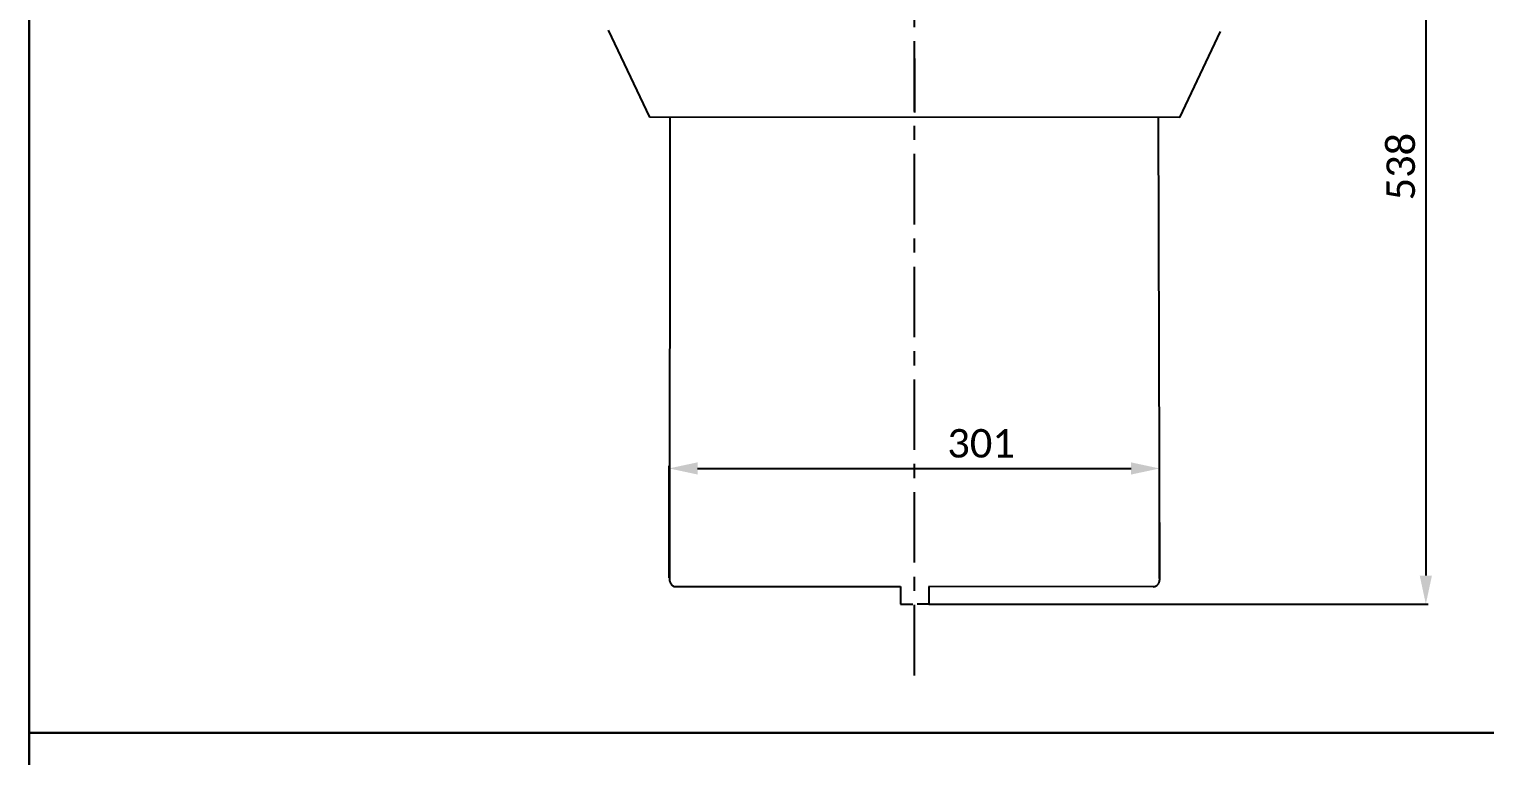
# Model space of a CAD drawing. Header units: millimetres. Extents: x 242 to 4341, y -255 to 3233.
# Drawn here: x 2291 to 3186, y 1531 to 1978 of the extents above; entities that cross this region are included whole.
import ezdxf

# ---------------------------------------------------------------- set-up
doc = ezdxf.new("R2010")
doc.units = ezdxf.units.MM
doc.header["$LTSCALE"] = 115.5
doc.header["$PDMODE"] = 3
doc.header["$PDSIZE"] = 8
doc.linetypes.add('CENTER', pattern=[0.6, 0.375, -0.075, 0.075, -0.075])
doc.linetypes.add('DASHED', pattern=[0.2, 0.1, -0.1])
doc.layers.get('0').update_dxf_attribs({"linetype": 'CONTINUOUS'})
doc.layers.get('Defpoints').update_dxf_attribs({"linetype": 'CONTINUOUS'})
doc.layers.add('02___PRT_ALL_AXES', color=7, linetype='CONTINUOUS')
doc.styles.get("Standard").update_dxf_attribs({"font": 'calibri.ttf'})
doc.dimstyles.new('DIMSTYLE_1', dxfattribs={"dimtxt": 17.5, "dimasz": 17.5, "dimexe": 1.5, "dimexo": 1, "dimgap": 0.875, "dimtad": 1, "dimdec": 0, "dimdsep": 46, "dimtxsty": 'Standard', "dimblk": '_FILLED', "dimblk1": '_FILLED', "dimblk2": '_FILLED', "dimcen": 0.09, "dimazin": 2, "dimtp": 0.01, "dimtm": 0.01, "dimtfac": 1, "dimtdec": 0, "dimtofl": 0, "dimtmove": 0, "dimatfit": 3, "dimldrblk": '_FILLED', "dimfxl": 1, "dimtolj": 1, "dimarcsym": 0})

# ---------------------------------------------------------------- blocks, each defined once
blk = doc.blocks.new('_FILLED')
at = {"color": 0, "linetype": 'ByBlock'}
blk.add_solid([(0, 0), (-1, 0.214), (-1, -0.214)], dxfattribs=at)
blk = doc.blocks.new('*D805')
at = {"color": 0, "linetype": 'Continuous', "lineweight": -2}
for p, q in [((3000.34, 2162.28), (3150.94, 2162.27)), ((3149.44, 2144.77), (3149.4, 1642.07)), ((2844.04, 1624.59), (3150.89, 1624.57))]:
    blk.add_line(p, q, dxfattribs=at)
at = {"layer": 'Defpoints', "color": 0}
for p in [(2999.34, 2162.28), (2843.04, 1624.59), (3149.39, 1624.57)]:
    blk.add_point(p, dxfattribs=at)
at = {"color": 0, "linetype": 'ByBlock', "lineweight": -2, "xscale": 17.5, "yscale": 17.5, "zscale": 17.5}
for p, rotation in [((3149.44, 2162.27), 89.9952763682564), ((3149.39, 1624.57), 269.9952763682564)]:
    blk.add_blockref('_FILLED', p, dxfattribs=dict(at, rotation=rotation))
at = {"color": 0, "insert": (3125.21, 1893.42), "char_height": 17.5, "attachment_point": 2, "rotation": 89.99528, "line_spacing_factor": 0.9}
blk.add_mtext('\\A1;{\\A1;538}', dxfattribs=at)
blk = doc.blocks.new('*D806')
at = {"color": 0, "linetype": 'Continuous', "lineweight": -2}
for p, q in [((2684.43, 1640.62), (2684.44, 1709.46)), ((2985.8, 1640.28), (2985.8, 1709.43)), ((2701.94, 1707.95), (2968.3, 1707.93))]:
    blk.add_line(p, q, dxfattribs=at)
at = {"layer": 'Defpoints', "color": 0}
for p in [(2985.8, 1707.93), (2684.43, 1639.62), (2985.8, 1639.28)]:
    blk.add_point(p, dxfattribs=at)
at = {"color": 0, "linetype": 'ByBlock', "lineweight": -2, "xscale": 17.5, "yscale": 17.5, "zscale": 17.5}
for p, rotation in [((2684.44, 1707.96), 179.9952763682564), ((2985.8, 1707.93), 359.9952763682564)]:
    blk.add_blockref('_FILLED', p, dxfattribs=dict(at, rotation=rotation))
at = {"color": 0, "insert": (2876.15, 1732.15), "char_height": 17.5, "attachment_point": 2, "rotation": 359.99528, "line_spacing_factor": 0.9}
blk.add_mtext('\\A1;{\\A1;301}', dxfattribs=at)

msp = doc.modelspace()

# ---------------------------------------------------------------- linework, layer by layer
at = {"color": 0, "linetype": 'Continuous'}
for p, q in [((2291.28, 3232.585), (2291.28, 1394.903)), ((2291.28, 1394.903), (2291.28, 3204.489)), ((2835.323, 1959.799), (2835.32, 1926.636)), ((2684.82, 1923.74), (2684.797, 1639.307)), ((2984.955, 1923.715), (2985.797, 1639.282)), ((2688.796, 1635.307), (2826.636, 1635.296)), ((2981.796, 1635.283), (2843.957, 1635.294)), ((2291.28, 1545.36), (4341.04, 1545.36)), ((4341.04, 1545.36), (2291.28, 1545.36))]:
    msp.add_line(p, q, dxfattribs=at)
msp.add_line((2998.225, 1923.714), (2672.415, 1923.741))
at = {"color": 0, "linetype": 'DASHED'}
for p, q in [((2826.636, 1635.296), (2826.635, 1624.596)), ((2843.957, 1635.294), (2843.956, 1624.594)), ((2826.635, 1624.596), (2834.128, 1624.595)), ((2843.956, 1624.594), (2836.819, 1624.595))]:
    msp.add_line(p, q, dxfattribs=at)
for centre, start, end in [((2688.797, 1639.307), 179.995276, 269.995276), ((2981.797, 1639.283), 269.995276, 359.995276)]:
    msp.add_arc(centre, 4, start, end, dxfattribs=at)
at = {"layer": '02___PRT_ALL_AXES', "color": 0, "linetype": 'CENTER'}
msp.add_line((2835.292, 1580.742), (2835.35, 2281.726), dxfattribs=at)
at = {"layer": '02___PRT_ALL_AXES', "color": 0, "linetype": 'Continuous'}
for p, q in [((2647.054, 1977.321), (2672.415, 1923.741)), ((2998.225, 1923.714), (3023.182, 1976.418))]:
    msp.add_line(p, q, dxfattribs=at)

# ---------------------------------------------------------------- dimensions: what is measured, and where the dimension line sits
at = {"color": 0, "linetype": 'Continuous'}
for base, p1, p2, angle, picture, middle in [((3149.394, 1624.569), (2999.34, 2162.281), (2843.041, 1624.594), 269.995276, '*D805', (3149.416, 1893.419)), ((2985.802, 1707.931), (2684.434, 1639.623), (2985.797, 1639.282), 359.995276, '*D806', (2876.15, 1707.94))]:
    dim = msp.add_linear_dim(base=base, p1=p1, p2=p2, angle=angle, text='{\\A1;<>}', dimstyle='DIMSTYLE_1', override={"dimtxsty": 'Standard'}, dxfattribs=at)
    dim.commit()
    dim.dimension.update_dxf_attribs({"geometry": picture, "text_midpoint": middle, "dimtype": 160})

doc.saveas('drawing.dxf')
